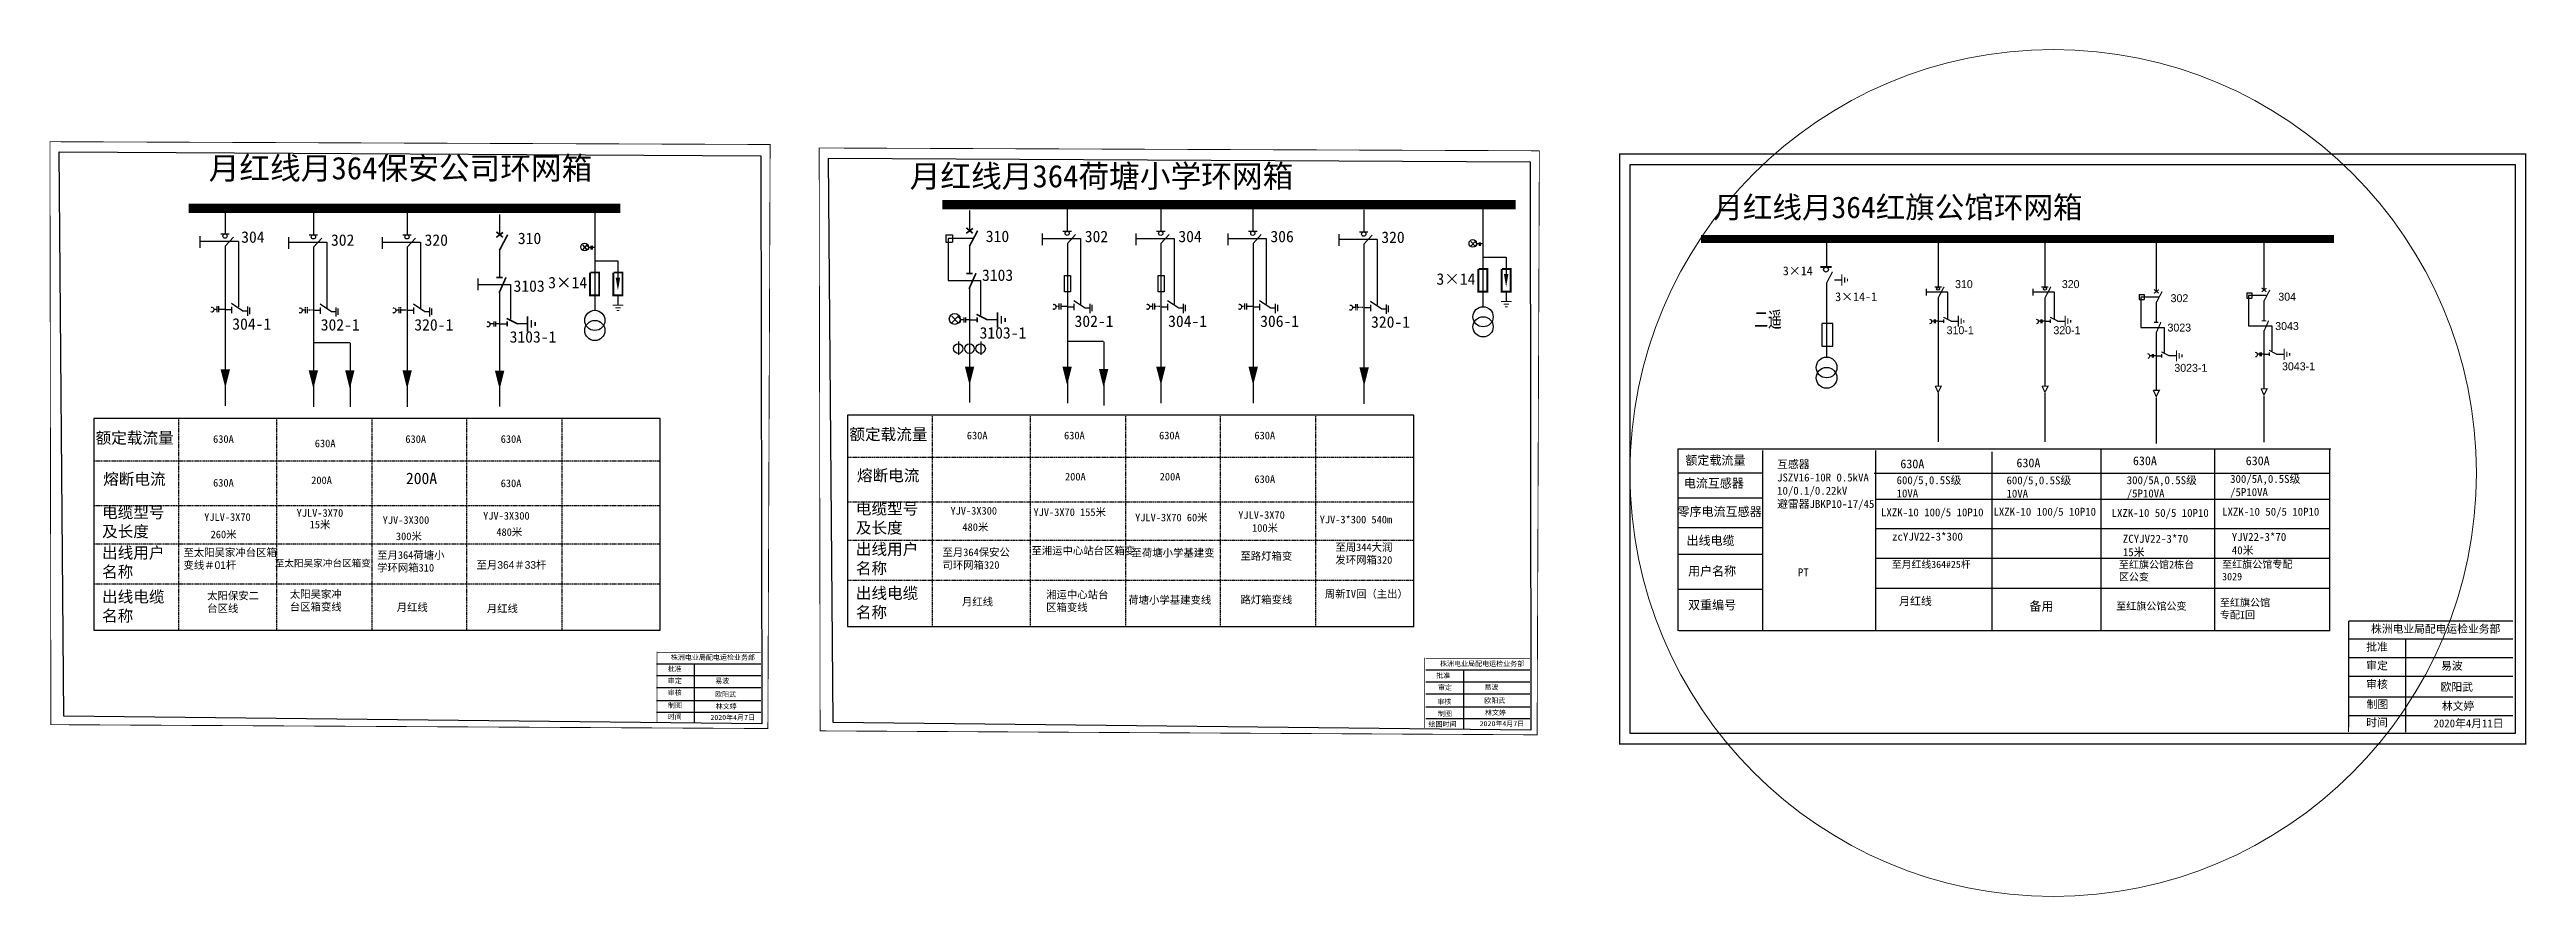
# Model space of a CAD drawing. Extents: x -1576 to -1035, y -1705 to -1520.
import ezdxf

# ---------------------------------------------------------------- set-up
doc = ezdxf.new("R2010")
doc.units = 0
doc.header["$LTSCALE"] = 0.774411
for name, pattern in [('ACAD_ISO02W100', [15, 12, -3]), ('CENTER', [50.8, 31.75, -6.35, 6.35, -6.35]), ('DASHED', [0.45, 0.3, -0.15]), ('HIDDEN', [0.375, 0.25, -0.125])]:
    doc.linetypes.add(name, pattern=pattern)
doc.layers.get('0').update_dxf_attribs({"linetype": 'CONTINUOUS'})
for name, color, linetype in [('1', 7, 'CONTINUOUS'), ('2', 7, 'CONTINUOUS'), ('F11', 7, 'CONTINUOUS')]:
    doc.layers.add(name, color=color, linetype=linetype)
doc.layers.add('3', color=3, linetype='CONTINUOUS', lineweight=50)
doc.styles.add('hztxt_txtstyle_0.00_0_0', font='simkai.ttf')
doc.styles.add('hztxt_txtstyle_1.80_0_0', font='', dxfattribs={"height": 1.8, "bigfont": 'hztxt.shx'})
doc.styles.add('hztxt_txtstyle_2.70_0_0', font='simkai.ttf', dxfattribs={"height": 2.7})
doc.styles.add('KaiTi_txtstyle_1.00_0_0', font='simkai.ttf', dxfattribs={"height": 1})
doc.styles.add('KaiTi_txtstyle_1.02_0_0', font='simkai.ttf', dxfattribs={"height": 1.02})
doc.styles.add('KaiTi_txtstyle_1.10_0_0', font='simkai.ttf', dxfattribs={"height": 1.09832})
doc.styles.add('KaiTi_txtstyle_1.11_0_0', font='simkai.ttf', dxfattribs={"height": 1.109414})
doc.styles.get("Standard").update_dxf_attribs({"font": '', "height": 2.5})
doc.styles.add('字体', font='', dxfattribs={"height": 2.5})
doc.styles.add('宋体', font='', dxfattribs={"width": 0.65})
doc.styles.add('楷体_GB2312_txtstyle_1.09_0_0', font='', dxfattribs={"height": 1.0944})
doc.styles.add('楷体_GB2312_txtstyle_3.00_0_0', font='', dxfattribs={"height": 3})
doc.styles.get('hztxt_txtstyle_1.80_0_0').set_extended_font_data('hztxt')
doc.styles.get('Standard').set_extended_font_data('SimSun')
doc.styles.get('字体').set_extended_font_data('楷体_GB2312')
doc.styles.get('宋体').set_extended_font_data('SimSun')
doc.styles.get('楷体_GB2312_txtstyle_1.09_0_0').set_extended_font_data('楷体_GB2312')
doc.styles.get('楷体_GB2312_txtstyle_3.00_0_0').set_extended_font_data('楷体_GB2312')

# ---------------------------------------------------------------- blocks, each defined once
blk = doc.blocks.new('JD')
for points in [[(-2, 0.2), (-2, -0.2), (2, 0.2), (2, -0.2)], [(1, -1.2), (1, -0.8), (-1, -1.2), (-1, -0.8)], [(-0.5, -1.8), (-0.5, -2.2), (0.5, -1.8), (0.5, -2.2)]]:
    blk.add_trace(points)

msp = doc.modelspace()

# ---------------------------------------------------------------- linework, layer by layer
for p, q in [((-1477.94, -1556.49), (-1477.94, -1560.92)), ((-1457.15, -1556.12), (-1457.15, -1577.46)), ((-1375.35, -1555.61), (-1375.35, -1560.04)), ((-1263.26, -1555.33), (-1263.26, -1576.68)), ((-1380.48, -1560.87), (-1379.04, -1560.87)), ((-1380.48, -1560.87), (-1380.48, -1562.47)), ((-1380.48, -1562.47), (-1379.04, -1562.47)), ((-1380.02, -1561.71), (-1380.02, -1570.86)), ((-1374.63, -1561.71), (-1380.02, -1561.71)), ((-1379.04, -1560.87), (-1379.04, -1562.47)), ((-1477.94, -1564.19), (-1477.94, -1570.14)), ((-1457.17, -1566.57), (-1452.08, -1566.57)), ((-1452.08, -1566.57), (-1452.08, -1570.3)), ((-1375.35, -1563.31), (-1375.35, -1569.26)), ((-1263.28, -1565.79), (-1258.18, -1565.79)), ((-1258.18, -1565.79), (-1258.18, -1569.51)), ((-1482.6, -1571.74), (-1475.5, -1571.74)), ((-1477.94, -1573.12), (-1477.94, -1590.68)), ((-1475.5, -1571.74), (-1475.5, -1579.3)), ((-1380.02, -1570.86), (-1372.92, -1570.86)), ((-1375.35, -1572.24), (-1375.35, -1589.8)), ((-1372.92, -1570.86), (-1372.92, -1578.42)), ((-1258.18, -1573.43), (-1258.18, -1575.35)), ((-1452.08, -1574.21), (-1452.08, -1576.14)), ((-1477.94, -1580.33), (-1476.28, -1580.33)), ((-1474.11, -1580.28), (-1471.85, -1580.28)), ((-1377.74, -1584.14), (-1377.74, -1587.07)), ((-1375.35, -1579.45), (-1373.69, -1579.45)), ((-1372.86, -1584.14), (-1372.86, -1587.07)), ((-1371.52, -1579.4), (-1369.26, -1579.4)), ((-1477.93, -1593.04), (-1477.93, -1598.39)), ((-1375.35, -1592.16), (-1375.35, -1597.51))]:
    msp.add_line(p, q)
at = {"linetype": 'Continuous'}
for p, q in [((-1264.94, -1562.33), (-1265.91, -1563.37)), ((-1265.91, -1562.33), (-1264.94, -1563.37)), ((-1459.8, -1563.11), (-1458.83, -1564.15)), ((-1458.83, -1563.11), (-1459.8, -1564.15)), ((-1379.18, -1578.63), (-1377.8, -1580.11)), ((-1377.8, -1578.63), (-1379.18, -1580.11)), ((-1401.97, -1600.22), (-1401.97, -1646.39)), ((-1373.02, -1600.22), (-1401.97, -1600.22)), ((-1278.3, -1600.22), (-1373.02, -1600.22)), ((-1278.3, -1646.39), (-1278.3, -1600.22)), ((-1537.56, -1601.01), (-1566.52, -1601.01)), ((-1566.52, -1601.01), (-1566.52, -1647.18)), ((-1442.85, -1601.01), (-1537.56, -1601.01)), ((-1442.84, -1647.18), (-1442.85, -1601.01)), ((-1566.52, -1647.18), (-1442.84, -1647.18)), ((-1401.97, -1646.39), (-1278.29, -1646.39))]:
    msp.add_line(p, q, dxfattribs=at)
at = {"color": 0}
for p, q in [((-1188.27, -1562.13, 0.02), (-1188.27, -1567.83, 0.02)), ((-1163.89, -1561.67, 0.02), (-1163.89, -1572.27, 0.02)), ((-1140.57, -1561.67, 0.02), (-1140.57, -1572.27, 0.02)), ((-1116.28, -1562.16, 0.02), (-1116.28, -1573.29, 0.02)), ((-1092.77, -1561.83, 0.02), (-1092.77, -1572.96, 0.02)), ((-1188.24, -1571.36, 0.02), (-1188.24, -1587.53, 0.02)), ((-1186.54, -1570.72, 0.02), (-1184.91, -1570.72, 0.02)), ((-1163.89, -1574.63, 0.02), (-1163.89, -1593.88, 0.02)), ((-1140.57, -1574.63, 0.02), (-1140.57, -1593.88, 0.02)), ((-1119.97, -1573.89, 0.02), (-1118.93, -1573.89, 0.02)), ((-1119.97, -1573.89, 0.02), (-1119.97, -1575.04, 0.02)), ((-1119.97, -1575.04, 0.02), (-1118.93, -1575.04, 0.02)), ((-1118.93, -1573.89, 0.02), (-1118.93, -1575.04, 0.02)), ((-1116.28, -1575.65, 0.02), (-1116.28, -1579.94, 0.02)), ((-1096.46, -1573.56, 0.02), (-1095.42, -1573.56, 0.02)), ((-1096.46, -1573.56, 0.02), (-1096.46, -1574.71, 0.02)), ((-1096.46, -1574.71, 0.02), (-1095.42, -1574.71, 0.02)), ((-1095.42, -1573.56, 0.02), (-1095.42, -1574.71, 0.02)), ((-1092.77, -1575.32, 0.02), (-1092.77, -1579.61, 0.02)), ((-1163.89, -1579.74, 0.02), (-1162.69, -1579.74, 0.02)), ((-1161.12, -1579.71, 0.02), (-1159.49, -1579.71, 0.02)), ((-1140.57, -1579.74, 0.02), (-1139.38, -1579.74, 0.02)), ((-1137.81, -1579.71, 0.02), (-1136.18, -1579.71, 0.02)), ((-1116.28, -1582.09, 0.02), (-1116.28, -1594.76, 0.02)), ((-1092.77, -1581.76, 0.02), (-1092.77, -1594.43, 0.02)), ((-1116.28, -1587.29, 0.02), (-1115.08, -1587.29, 0.02)), ((-1113.51, -1587.26, 0.02), (-1111.88, -1587.26, 0.02)), ((-1092.77, -1586.96, 0.02), (-1091.57, -1586.96, 0.02)), ((-1090.01, -1586.93, 0.02), (-1088.37, -1586.93, 0.02)), ((-1202.04, -1612.9, 0.02), (-1220.6, -1612.9, 0.02)), ((-1202.11, -1618.36, 0.02), (-1220.67, -1618.36, 0.02)), ((-1202.11, -1624.8, 0.02), (-1220.67, -1624.8, 0.02)), ((-1202.18, -1630.68, 0.02), (-1220.74, -1630.68, 0.02)), ((-1202.11, -1638.32, 0.02), (-1220.67, -1638.32, 0.02))]:
    msp.add_line(p, q, dxfattribs=at)
at = {"color": 0, "linetype": 'ACAD_ISO02W100'}
for p, q in [((-1115.76, -1574.49, 0.02), (-1119.64, -1574.49, 0.02)), ((-1119.64, -1574.49, 0.02), (-1119.64, -1581.1, 0.02)), ((-1092.25, -1574.16, 0.02), (-1096.13, -1574.16, 0.02)), ((-1096.13, -1574.16, 0.02), (-1096.13, -1580.77, 0.02)), ((-1119.64, -1581.1, 0.02), (-1114.52, -1581.1, 0.02)), ((-1114.52, -1581.1, 0.02), (-1114.52, -1586.55, 0.02)), ((-1096.13, -1580.77, 0.02), (-1091.01, -1580.77, 0.02)), ((-1091.01, -1580.77, 0.02), (-1091.01, -1586.22, 0.02))]:
    msp.add_line(p, q, dxfattribs=at)
at = {"linetype": 'DASHED'}
for p, q in [((-1383.48, -1600.11), (-1383.48, -1646.39)), ((-1362.07, -1600.11), (-1362.07, -1646.39)), ((-1341.26, -1600.11), (-1341.26, -1646.39)), ((-1320.6, -1600.11), (-1320.6, -1646.39)), ((-1299.79, -1600.11), (-1299.79, -1646.39)), ((-1548.02, -1600.9), (-1548.02, -1647.18)), ((-1526.62, -1600.9), (-1526.62, -1647.18)), ((-1505.81, -1600.9), (-1505.81, -1647.18)), ((-1485.14, -1600.9), (-1485.14, -1647.18)), ((-1464.33, -1600.9), (-1464.33, -1647.18)), ((-1566.35, -1610.24), (-1442.85, -1610.24)), ((-1401.8, -1609.45), (-1278.3, -1609.45)), ((-1566.35, -1619.97), (-1442.84, -1619.97)), ((-1401.8, -1619.19), (-1278.3, -1619.19)), ((-1566.35, -1628.3), (-1442.84, -1628.3)), ((-1401.8, -1627.51), (-1278.3, -1627.51)), ((-1566.35, -1637.03), (-1442.84, -1637.03)), ((-1401.8, -1636.24), (-1278.3, -1636.24))]:
    msp.add_line(p, q, dxfattribs=at)
at = {"color": 0, "linetype": 'CENTER'}
for p, q in [((-1163.88, -1595.44, 0.02), (-1163.88, -1606.08, 0.02)), ((-1140.57, -1595.44, 0.02), (-1140.57, -1606.08, 0.02)), ((-1116.27, -1596.46, 0.02), (-1116.27, -1606.45, 0.02)), ((-1092.76, -1596.13, 0.02), (-1092.76, -1606.12, 0.02))]:
    msp.add_line(p, q, dxfattribs=at)
at = {"color": 0, "linetype": 'Continuous'}
for p, q in [((-1220.71, -1607.56, 0.02), (-1078.14, -1607.56, 0.02)), ((-1220.64, -1647.34, 0.02), (-1220.64, -1607.56, 0.02)), ((-1202.21, -1607.98, 0.02), (-1202.21, -1647.33, 0.02)), ((-1177.57, -1607.98, 0.02), (-1177.57, -1647.33, 0.02)), ((-1152.18, -1608.25, 0.02), (-1152.18, -1647.31, 0.02)), ((-1128.34, -1607.63, 0.02), (-1128.34, -1647.33, 0.02)), ((-1103.55, -1607.63, 0.02), (-1103.55, -1647.33, 0.02)), ((-1078.42, -1607.66, 0.02), (-1078.42, -1647.36, 0.02)), ((-1177.87, -1612.87, 0.02), (-1078.42, -1612.87, 0.02)), ((-1177.57, -1618.58, 0.02), (-1078.42, -1618.58, 0.02)), ((-1177.57, -1624.97, 0.02), (-1078.42, -1624.97, 0.02)), ((-1177.57, -1631.44, 0.02), (-1078.42, -1631.44, 0.02)), ((-1177.57, -1638.01, 0.02), (-1078.42, -1638.01, 0.02)), ((-1078.42, -1647.34, 0.02), (-1220.51, -1647.34, 0.02)), ((-1074.28, -1649.05, 0.02), (-1038.42, -1649.05, 0.02)), ((-1061.83, -1649.05, 0.02), (-1061.83, -1669.44, 0.02)), ((-1443.65, -1654.49), (-1420.9, -1654.49)), ((-1435.4, -1654.47), (-1435.4, -1667.4)), ((-1074.28, -1653.14, 0.02), (-1038.42, -1653.14, 0.02)), ((-1443.65, -1657.08), (-1420.9, -1657.08)), ((-1443.65, -1659.67), (-1420.9, -1659.67)), ((-1275.73, -1655.85), (-1252.98, -1655.85)), ((-1275.73, -1658.45), (-1252.98, -1658.45)), ((-1267.48, -1655.83), (-1267.48, -1668.77)), ((-1074.28, -1657.23, 0.02), (-1038.42, -1657.23, 0.02)), ((-1443.65, -1662.5), (-1420.9, -1662.5)), ((-1443.65, -1665.09), (-1420.9, -1665.09)), ((-1275.73, -1661.04), (-1252.98, -1661.04)), ((-1275.73, -1663.87), (-1252.98, -1663.87)), ((-1074.28, -1661.68, 0.02), (-1038.42, -1661.68, 0.02)), ((-1275.73, -1666.46), (-1252.98, -1666.46)), ((-1074.28, -1665.77, 0.02), (-1038.42, -1665.77, 0.02))]:
    msp.add_line(p, q, dxfattribs=at)
at = {"color": 0, "linetype": 'Continuous', "const_width": 0.182}
for points in [[(-1576.06, -1540.58), (-1418.85, -1541.19), (-1419.34, -1668.63), (-1575.86, -1667.78)], [(-1408.14, -1541.95), (-1250.93, -1542.56), (-1251.42, -1670), (-1407.94, -1669.14)]]:
    msp.add_lwpolyline(points, close=True, dxfattribs=at)
at = {"color": 0, "linetype": 'Continuous'}
for points in [[(-1574.03, -1542.82), (-1420.88, -1543.63), (-1420.69, -1667.63), (-1573.02, -1665.95)], [(-1406.11, -1544.18), (-1252.95, -1544.99), (-1252.77, -1669), (-1405.1, -1667.32)]]:
    msp.add_lwpolyline(points, close=True, dxfattribs=at)
at = {"color": 0, "linetype": 'Continuous', "const_width": 0.288, "elevation": 0.02}
msp.add_lwpolyline([(-1233.4, -1543.23), (-1035.6, -1543.23), (-1035.6, -1672.03), (-1233.4, -1672.03)], close=True, dxfattribs=at)
at = {"color": 0, "linetype": 'Continuous', "elevation": 0.02}
msp.add_lwpolyline([(-1231.08, -1545.56), (-1037.92, -1545.56), (-1037.92, -1669.7), (-1231.08, -1669.7)], close=True, dxfattribs=at)
for points, const_width in [([(-1545.81, -1555.11), (-1451.54, -1555.11)], 2), ([(-1381.27, -1554.32), (-1256.14, -1554.32)], 2), ([(-1478.63, -1561.45), (-1477.16, -1560.36)], 0.36), ([(-1478.61, -1560.25), (-1477.2, -1561.43)], 0.36), ([(-1477.94, -1564.28), (-1476.14, -1560.87)], 0.36), ([(-1376.04, -1560.57), (-1374.58, -1559.48)], 0.36), ([(-1376.03, -1559.37), (-1374.62, -1560.55)], 0.36), ([(-1375.35, -1563.4), (-1373.55, -1559.99)], 0.36), ([(-1478.59, -1570.24), (-1477.25, -1570.24)], 0.36), ([(-1478.01, -1573.56), (-1476.5, -1570.16)], 0.36), ([(-1458.17, -1569.12), (-1458.17, -1574.09), (-1456.18, -1574.09), (-1456.18, -1569.12), (-1458.11, -1569.12)], 0.42), ([(-1453.07, -1569.12), (-1453.07, -1574.09), (-1451.08, -1574.09), (-1451.08, -1569.12), (-1453.01, -1569.12)], 0.42), ([(-1376, -1569.36), (-1374.67, -1569.36)], 0.36), ([(-1375.43, -1572.68), (-1373.91, -1569.28)], 0.36), ([(-1264.28, -1568.33), (-1264.28, -1573.3), (-1262.29, -1573.3), (-1262.29, -1568.33), (-1264.21, -1568.33)], 0.42), ([(-1259.18, -1568.33), (-1259.18, -1573.3), (-1257.19, -1573.3), (-1257.19, -1568.33), (-1259.12, -1568.33)], 0.42), ([(-1373.79, -1578.25), (-1371.39, -1579.45)], 0.36), ([(-1373.69, -1578.9), (-1373.69, -1580)], 0.36), ([(-1476.37, -1579.13), (-1473.97, -1580.33)], 0.36), ([(-1476.28, -1579.78), (-1476.28, -1580.88)], 0.36)]:
    msp.add_lwpolyline(points, dxfattribs=dict(const_width=const_width))
at = {"color": 0, "elevation": 0.02}
for points, const_width in [([(-1215.66, -1561.81), (-1077.44, -1561.81)], 1.73), ([(-1189.57, -1567.91), (-1187.14, -1567.91)], 0.412), ([(-1188.24, -1571.43), (-1186.94, -1568.96)], 0.26), ([(-1164.65, -1572.3), (-1163.12, -1572.3)], 0.26), ([(-1163.89, -1574.7), (-1162.59, -1572.24)], 0.26), ([(-1141.34, -1572.3), (-1139.81, -1572.3)], 0.26), ([(-1140.57, -1574.7), (-1139.28, -1572.24)], 0.26), ([(-1116.77, -1573.67), (-1115.72, -1572.88)], 0.26), ([(-1116.76, -1572.81), (-1115.74, -1573.65)], 0.26), ([(-1116.28, -1575.71), (-1114.98, -1573.25)], 0.26), ([(-1093.26, -1573.34), (-1092.21, -1572.55)], 0.26), ([(-1093.25, -1572.48), (-1092.24, -1573.32)], 0.26), ([(-1092.77, -1575.39), (-1091.47, -1572.92)], 0.26), ([(-1162.75, -1578.88), (-1161.02, -1579.74)], 0.26), ([(-1139.44, -1578.88), (-1137.71, -1579.74)], 0.26), ([(-1162.69, -1579.35), (-1162.69, -1580.14)], 0.26), ([(-1139.38, -1579.35), (-1139.38, -1580.14)], 0.26), ([(-1116.74, -1580.01), (-1115.78, -1580.01)], 0.26), ([(-1116.33, -1582.4), (-1115.24, -1579.95)], 0.26), ([(-1093.24, -1579.68), (-1092.27, -1579.68)], 0.26), ([(-1092.82, -1582.07), (-1091.73, -1579.62)], 0.26), ([(-1115.15, -1586.42), (-1113.41, -1587.29)], 0.26), ([(-1115.08, -1586.89), (-1115.08, -1587.69)], 0.26), ([(-1091.64, -1586.09), (-1089.91, -1586.96)], 0.26), ([(-1091.57, -1586.56), (-1091.57, -1587.36)], 0.26), ([(-1164.52, -1593.92), (-1163.2, -1593.92), (-1163.88, -1595.26), (-1164.51, -1593.9)], 0.26), ([(-1141.21, -1593.92), (-1139.89, -1593.92), (-1140.57, -1595.26), (-1141.2, -1593.9)], 0.26), ([(-1116.92, -1594.83), (-1115.59, -1594.83), (-1116.27, -1596.17), (-1116.9, -1594.81)], 0.26), ([(-1093.41, -1594.51), (-1092.09, -1594.51), (-1092.76, -1595.84), (-1093.39, -1594.48)], 0.26)]:
    msp.add_lwpolyline(points, dxfattribs=dict(at, const_width=const_width))
for points, format in [([(-1452.08, -1570.24, 0.98, 0, 0), (-1452.08, -1573.03, 0, 0, 0)], "xyseb"), ([(-1258.18, -1569.45, 0.98, 0, 0), (-1258.18, -1572.25, 0, 0, 0)], "xyseb"), ([(-1377.97, -1578.81, -0.877934), (-1377.94, -1580.27)], "xyb"), ([(-1537.78, -1590.27, 2.05, 0, 0), (-1537.78, -1594.33, 0, 0, 0)], "xyseb"), ([(-1518.56, -1590.45, 2.05, 0, 0), (-1518.56, -1594.52, 0, 0, 0)], "xyseb"), ([(-1510.6, -1590.45, 2.05, 0, 0), (-1510.6, -1594.52, 0, 0, 0)], "xyseb"), ([(-1498.09, -1590.45, 2.05, 0, 0), (-1498.09, -1594.52, 0, 0, 0)], "xyseb"), ([(-1477.9, -1590.55, 2.05, 0, 0), (-1477.9, -1594.61, 0, 0, 0)], "xyseb"), ([(-1375.31, -1589.67, 2.05, 0, 0), (-1375.31, -1593.73, 0, 0, 0)], "xyseb"), ([(-1354.02, -1589.67, 2.05, 0, 0), (-1354.02, -1593.73, 0, 0, 0)], "xyseb"), ([(-1346.05, -1590.19, 2.05, 0, 0), (-1346.05, -1594.26, 0, 0, 0)], "xyseb"), ([(-1333.55, -1589.67, 2.05, 0, 0), (-1333.55, -1593.73, 0, 0, 0)], "xyseb"), ([(-1313.4, -1589.67, 2.05, 0, 0), (-1313.4, -1593.73, 0, 0, 0)], "xyseb"), ([(-1289.18, -1589.84, 2.05, 0, 0), (-1289.18, -1593.9, 0, 0, 0)], "xyseb")]:
    msp.add_lwpolyline(points, format=format)
for points in [[(-1166.5, -1572.7), (-1166.5, -1574.14)], [(-1143.19, -1572.7), (-1143.19, -1574.14)], [(-1189.27, -1580.32), (-1189.27, -1585.17), (-1186.87, -1585.17), (-1186.87, -1580.26), (-1189.27, -1580.26)], [(-1164.76, -1579.73), (-1165.31, -1579.73)], [(-1164.76, -1579.37), (-1164.76, -1580.16)], [(-1164.52, -1579.37), (-1164.52, -1580.16)], [(-1163.89, -1579.73), (-1164.52, -1579.73)], [(-1141.45, -1579.73), (-1142, -1579.73)], [(-1141.45, -1579.37), (-1141.45, -1580.16)], [(-1141.21, -1579.37), (-1141.21, -1580.16)], [(-1140.58, -1579.73), (-1141.21, -1579.73)], [(-1117.15, -1587.28), (-1117.7, -1587.28)], [(-1117.15, -1586.91), (-1117.15, -1587.7)], [(-1116.91, -1586.91), (-1116.91, -1587.7)], [(-1116.28, -1587.28), (-1116.91, -1587.28)], [(-1093.64, -1586.95), (-1094.19, -1586.95)], [(-1093.64, -1586.58), (-1093.64, -1587.37)], [(-1093.4, -1586.58), (-1093.4, -1587.37)], [(-1092.77, -1586.95), (-1093.4, -1586.95)]]:
    msp.add_lwpolyline(points, dxfattribs=at)
at = {"color": 0, "linetype": 'ACAD_ISO02W100', "elevation": 0.02}
for points in [[(-1161.76, -1579.34), (-1161.76, -1573.42), (-1166.5, -1573.42)], [(-1138.45, -1579.34), (-1138.45, -1573.42), (-1143.19, -1573.42)]]:
    msp.add_lwpolyline(points, dxfattribs=at)
for points in [[(-1479.15, -1580.31), (-1479.91, -1580.31)], [(-1479.15, -1579.81), (-1479.15, -1580.9)], [(-1478.81, -1579.81), (-1478.81, -1580.9)], [(-1477.94, -1580.31), (-1478.81, -1580.31)], [(-1376.57, -1579.43), (-1377.32, -1579.43)], [(-1376.57, -1578.93), (-1376.57, -1580.02)], [(-1376.23, -1578.93), (-1376.23, -1580.02)], [(-1375.36, -1579.43), (-1376.23, -1579.43)]]:
    msp.add_lwpolyline(points)
at = {"color": 0, "elevation": 0.02}
for points in [[(-1165.77, -1579.29, -0.877934), (-1165.75, -1580.34)], [(-1142.46, -1579.29, -0.877934), (-1142.44, -1580.34)], [(-1118.16, -1586.83, -0.877934), (-1118.14, -1587.88)], [(-1094.66, -1586.5, -0.877934), (-1094.63, -1587.55)]]:
    msp.add_lwpolyline(points, format="xyb", dxfattribs=at)
at = {"color": 0, "linetype": 'Continuous', "const_width": 0.288, "elevation": 0.02}
for points in [[(-1074.28, -1645.15), (-1074.3, -1669.37)], [(-1074.28, -1645.15), (-1038.42, -1645.15)]]:
    msp.add_lwpolyline(points, dxfattribs=at)
at = {"color": 0, "linetype": 'Continuous', "const_width": 0.182}
for points in [[(-1443.65, -1652.01), (-1420.9, -1652.01)], [(-1443.54, -1651.87), (-1443.55, -1667.24)], [(-1275.97, -1653.17), (-1275.98, -1668.54)], [(-1275.73, -1653.37), (-1252.98, -1653.37)]]:
    msp.add_lwpolyline(points, dxfattribs=at)
at = {"color": 20, "linetype": 'Continuous', "lineweight": 0, "ltscale": 4.027872, "true_color": 0xef4810}
msp.add_circle((-1138.77, -1612.87, 0), 92.4, dxfattribs=at)
at = {"linetype": 'Continuous'}
for centre, radius in [((-1265.46, -1562.77), 0.83), ((-1459.35, -1563.56), 0.83), ((-1378.55, -1579.26), 1.19)]:
    msp.add_circle(centre, radius, dxfattribs=at)
at = {"color": 0}
for centre, radius in [((-1188.36, -1568.49, 0.02), 0.528), ((-1163.89, -1572.67, 0.02), 0.333), ((-1140.57, -1572.67, 0.02), 0.333)]:
    msp.add_circle(centre, radius, dxfattribs=at)
for centre, radius in [((-1457.11, -1579.57), 2.2), ((-1263.22, -1578.78), 2.2), ((-1263.22, -1580.98), 2.2), ((-1457.11, -1581.77), 2.2), ((-1377.79, -1585.73), 1.04), ((-1375.33, -1585.73), 1.04), ((-1372.91, -1585.73), 1.04)]:
    msp.add_circle(centre, radius)
at = {"layer": '1'}
for points in [[(-1265.06, -1562.45, -0.877934), (-1265.04, -1563.47)], [(-1265.06, -1562.46, -0.877934), (-1265.04, -1563.48)], [(-1458.95, -1563.23, -0.877934), (-1458.93, -1564.25)], [(-1458.95, -1563.24, -0.877934), (-1458.93, -1564.26)], [(-1377.97, -1578.8, -0.877934), (-1377.94, -1580.25)]]:
    msp.add_lwpolyline(points, format="xyb", dxfattribs=at)
for points in [[(-1264.07, -1562.54), (-1264.07, -1563.3)], [(-1263.84, -1562.54), (-1263.84, -1563.3)], [(-1457.97, -1563.68), (-1458.5, -1563.68)], [(-1457.97, -1563.32), (-1457.97, -1564.09)], [(-1457.73, -1563.32), (-1457.73, -1564.09)], [(-1457.12, -1563.68), (-1457.73, -1563.68)], [(-1264.07, -1562.89), (-1264.6, -1562.89)], [(-1263.23, -1562.89), (-1263.84, -1562.89)]]:
    msp.add_lwpolyline(points, dxfattribs=at)
at = {"layer": '2', "color": 0}
for centre in [(-1188.23, -1589.84, 0.02), (-1188.23, -1592.1, 0.02)]:
    msp.add_circle(centre, 2.27, dxfattribs=at)
at = {"layer": 'F11', "lineweight": -3}
for p, q in [((-1537.83, -1555.9), (-1537.83, -1560.66)), ((-1518.52, -1556.08), (-1518.52, -1560.84)), ((-1498.09, -1556.08), (-1498.09, -1560.84)), ((-1353.98, -1555.3), (-1353.98, -1560.06)), ((-1333.55, -1555.3), (-1333.55, -1560.06)), ((-1313.45, -1555.3), (-1313.45, -1560.06)), ((-1289.24, -1555.47), (-1289.24, -1560.23)), ((-1543.31, -1561.2), (-1543.31, -1563.74)), ((-1543.31, -1562.31), (-1534.94, -1562.31)), ((-1538.79, -1560.7), (-1536.94, -1560.7)), ((-1537.82, -1563.4), (-1536.02, -1561.43)), ((-1534.94, -1562.32), (-1534.94, -1576.62)), ((-1524, -1561.38), (-1524, -1563.92)), ((-1524, -1562.49), (-1515.63, -1562.49)), ((-1519.48, -1560.88), (-1517.63, -1560.88)), ((-1518.51, -1563.58), (-1516.71, -1561.61)), ((-1515.63, -1562.51), (-1515.63, -1576.8)), ((-1503.57, -1561.38), (-1503.57, -1563.92)), ((-1503.57, -1562.49), (-1495.2, -1562.49)), ((-1499.05, -1560.88), (-1497.2, -1560.88)), ((-1498.08, -1563.58), (-1496.28, -1561.61)), ((-1495.2, -1562.51), (-1495.2, -1576.8)), ((-1359.45, -1560.6), (-1359.45, -1563.14)), ((-1359.45, -1561.71), (-1351.08, -1561.71)), ((-1354.94, -1560.1), (-1353.08, -1560.1)), ((-1353.97, -1562.8), (-1352.16, -1560.83)), ((-1351.08, -1561.72), (-1351.08, -1576.02)), ((-1339.03, -1560.6), (-1339.03, -1563.14)), ((-1339.03, -1561.71), (-1330.65, -1561.71)), ((-1334.51, -1560.1), (-1332.65, -1560.1)), ((-1333.54, -1562.8), (-1331.74, -1560.83)), ((-1330.65, -1561.72), (-1330.65, -1576.02)), ((-1318.93, -1560.6), (-1318.93, -1563.14)), ((-1318.93, -1561.71), (-1310.56, -1561.71)), ((-1314.41, -1560.1), (-1312.56, -1560.1)), ((-1313.44, -1562.8), (-1311.64, -1560.83)), ((-1310.56, -1561.72), (-1310.56, -1576.02)), ((-1294.72, -1560.77), (-1294.72, -1563.31)), ((-1294.72, -1561.88), (-1286.35, -1561.88)), ((-1290.2, -1560.27), (-1288.35, -1560.27)), ((-1289.23, -1562.97), (-1287.43, -1561)), ((-1286.35, -1561.89), (-1286.35, -1576.19)), ((-1537.82, -1563.4), (-1537.82, -1598.22)), ((-1518.51, -1563.58), (-1518.51, -1598.4)), ((-1498.08, -1563.58), (-1498.08, -1598.4)), ((-1353.97, -1562.8), (-1353.97, -1597.62)), ((-1333.54, -1562.8), (-1333.54, -1597.62)), ((-1313.44, -1562.8), (-1313.44, -1597.62)), ((-1289.23, -1562.97), (-1289.23, -1597.79)), ((-1482.66, -1570.42), (-1482.66, -1572.96)), ((-1537.81, -1577.19), (-1536.54, -1577.19)), ((-1536.42, -1575.81), (-1533.94, -1577.46)), ((-1536.42, -1576.58), (-1536.42, -1577.96)), ((-1533.94, -1577.46), (-1532.95, -1577.46)), ((-1532.95, -1576.53), (-1532.95, -1578.56)), ((-1532.51, -1576.75), (-1532.51, -1578.18)), ((-1518.49, -1577.37), (-1517.22, -1577.37)), ((-1517.11, -1575.99), (-1514.62, -1577.65)), ((-1517.11, -1576.76), (-1517.11, -1578.15)), ((-1514.62, -1577.65), (-1513.64, -1577.65)), ((-1513.63, -1576.72), (-1513.63, -1578.75)), ((-1513.2, -1576.94), (-1513.2, -1578.36)), ((-1498.07, -1577.37), (-1496.79, -1577.37)), ((-1496.68, -1575.99), (-1494.2, -1577.65)), ((-1496.68, -1576.76), (-1496.68, -1578.15)), ((-1494.2, -1577.65), (-1493.21, -1577.65)), ((-1493.21, -1576.72), (-1493.21, -1578.75)), ((-1492.77, -1576.94), (-1492.77, -1578.36)), ((-1353.95, -1576.59), (-1352.68, -1576.59)), ((-1352.57, -1575.21), (-1350.08, -1576.86)), ((-1352.57, -1575.98), (-1352.57, -1577.36)), ((-1350.08, -1576.86), (-1349.1, -1576.86)), ((-1349.09, -1575.93), (-1349.09, -1577.96)), ((-1348.65, -1576.15), (-1348.65, -1577.58)), ((-1333.52, -1576.59), (-1332.25, -1576.59)), ((-1332.14, -1575.21), (-1329.65, -1576.86)), ((-1332.14, -1575.98), (-1332.14, -1577.36)), ((-1329.65, -1576.86), (-1328.67, -1576.86)), ((-1328.66, -1575.93), (-1328.66, -1577.96)), ((-1328.22, -1576.15), (-1328.22, -1577.58)), ((-1313.43, -1576.59), (-1312.16, -1576.59)), ((-1312.05, -1575.21), (-1309.56, -1576.86)), ((-1312.05, -1575.98), (-1312.05, -1577.36)), ((-1309.56, -1576.86), (-1308.57, -1576.86)), ((-1308.57, -1575.93), (-1308.57, -1577.96)), ((-1308.13, -1576.15), (-1308.13, -1577.58)), ((-1289.22, -1576.76), (-1287.94, -1576.76)), ((-1287.83, -1575.38), (-1285.35, -1577.03)), ((-1287.83, -1576.15), (-1287.83, -1577.53)), ((-1285.35, -1577.03), (-1284.36, -1577.03)), ((-1284.36, -1576.11), (-1284.36, -1578.13)), ((-1283.92, -1576.33), (-1283.92, -1577.75)), ((-1353.97, -1584.13), (-1346.05, -1584.13)), ((-1346.01, -1584.23), (-1346.01, -1598.14)), ((-1518.51, -1584.39), (-1510.59, -1584.39)), ((-1510.55, -1584.49), (-1510.55, -1598.4))]:
    msp.add_line(p, q, dxfattribs=at)
at = {"layer": 'F11', "linetype": 'HIDDEN', "lineweight": -3}
for p, q in [((-1539.66, -1577.16), (-1540.29, -1577.16)), ((-1539.66, -1576.49), (-1539.66, -1577.78)), ((-1539.26, -1576.49), (-1539.26, -1577.78)), ((-1537.74, -1577.16), (-1539.17, -1577.16)), ((-1520.35, -1577.34), (-1520.98, -1577.34)), ((-1520.35, -1576.67), (-1520.35, -1577.97)), ((-1519.95, -1576.67), (-1519.95, -1577.97)), ((-1518.43, -1577.34), (-1519.86, -1577.34)), ((-1499.92, -1577.34), (-1500.55, -1577.34)), ((-1499.92, -1576.67), (-1499.92, -1577.97)), ((-1499.52, -1576.67), (-1499.52, -1577.97)), ((-1498, -1577.34), (-1499.43, -1577.34)), ((-1355.81, -1576.56), (-1356.43, -1576.56)), ((-1355.81, -1575.89), (-1355.81, -1577.18)), ((-1355.41, -1575.89), (-1355.41, -1577.18)), ((-1353.89, -1576.56), (-1355.32, -1576.56)), ((-1335.38, -1576.56), (-1336.01, -1576.56)), ((-1335.38, -1575.89), (-1335.38, -1577.18)), ((-1334.98, -1575.89), (-1334.98, -1577.18)), ((-1333.46, -1576.56), (-1334.89, -1576.56)), ((-1315.28, -1576.56), (-1315.91, -1576.56)), ((-1315.28, -1575.89), (-1315.28, -1577.18)), ((-1314.88, -1575.89), (-1314.88, -1577.18)), ((-1313.36, -1576.56), (-1314.79, -1576.56)), ((-1291.07, -1576.73), (-1291.7, -1576.73)), ((-1291.07, -1576.06), (-1291.07, -1577.35)), ((-1290.67, -1576.06), (-1290.67, -1577.35)), ((-1289.15, -1576.73), (-1290.58, -1576.73))]:
    msp.add_line(p, q, dxfattribs=at)
at = {"layer": 'F11', "lineweight": -3}
for points in [[(-1354.57, -1569.78), (-1353.26, -1569.78), (-1353.26, -1573.34), (-1354.57, -1573.34)], [(-1334.14, -1569.78), (-1332.83, -1569.78), (-1332.83, -1573.34), (-1334.14, -1573.34)]]:
    msp.add_lwpolyline(points, close=True, dxfattribs=at)
for centre in [(-1537.86, -1561.17), (-1518.55, -1561.35), (-1498.12, -1561.35), (-1354.01, -1560.57), (-1333.58, -1560.57), (-1313.49, -1560.57), (-1289.27, -1560.74)]:
    msp.add_circle(centre, 0.459, dxfattribs=at)
at = {"layer": 'F11', "linetype": 'HIDDEN', "lineweight": -3}
for centre in [(-1540.73, -1577.21), (-1521.42, -1577.4), (-1500.99, -1577.4), (-1356.88, -1576.61), (-1336.45, -1576.61), (-1316.35, -1576.61), (-1292.14, -1576.78), (-1480.44, -1580.42)]:
    msp.add_arc(centre, 0.492, 242.566, 111.7046, dxfattribs=at)

# ---------------------------------------------------------------- block references
at = {"color": 0, "xscale": 0.6059774001752113, "yscale": 0.6059774001752113, "zscale": 0.6059774001753446, "rotation": 90}
for p in [(-1184.88, -1570.76, 0.02), (-1159.47, -1579.76, 0.02), (-1136.16, -1579.76, 0.02), (-1111.86, -1587.3, 0.02), (-1088.35, -1586.97, 0.02)]:
    msp.add_blockref('JD', p, dxfattribs=at)
at = {"xscale": 0.8399999998509884, "yscale": 0.8399999998509884, "zscale": 0.84, "rotation": 90}
for p in [(-1471.82, -1580.35), (-1369.23, -1579.47)]:
    msp.add_blockref('JD', p, dxfattribs=at)
at = {"xscale": 0.5879999999770007, "yscale": 0.5879999998956009, "zscale": 0.588}
for p in [(-1452.04, -1576.23), (-1258.15, -1575.44)]:
    msp.add_blockref('JD', p, dxfattribs=at)

# ---------------------------------------------------------------- texts
for s, height, p in [('月红线月364保安公司环网箱', 4.9145, (-1541.42, -1548.8)), ('304', 2.5, (-1534.32, -1562.63)), ('310', 2.5, (-1371.77, -1562.47)), ('3103', 2.5, (-1474.86, -1573.33)), ('3×14', 2.5, (-1467.29, -1572.57)), ('3103', 2.5, (-1372.6, -1570.95)), ('3×14', 2.5, (-1273.4, -1571.79)), ('3103-1', 2.5, (-1475.72, -1584.42)), ('3103-1', 2.5, (-1373.13, -1583.54)), ('200A', 2.5, (-1498.35, -1615.29))]:
    msp.add_text(s, height=height).set_placement(p)
at = {"color": 7}
msp.add_text('月红线月364荷塘小学环网箱', height=4.9145, dxfattribs=at).set_placement((-1388.4, -1550.55))
at = {"color": 0, "linetype": 'Continuous', "style": 'hztxt_txtstyle_2.70_0_0'}
for s, p in [('3×14', (-1197.79, -1569.72, 0.02)), ('3×14-1', (-1186.37, -1575.36, 0.02))]:
    msp.add_text(s, height=1.924, dxfattribs=at).set_placement(p)
at = {"color": 0, "style": 'hztxt_txtstyle_1.80_0_0'}
for s, p in [('310', (-1160.19, -1572.52, 0.02)), ('320', (-1136.88, -1572.52, 0.02)), ('302', (-1113.13, -1575.59, 0.02)), ('304', (-1089.62, -1575.26, 0.02)), ('310-1', (-1162.03, -1582.58, 0.02)), ('320-1', (-1138.72, -1582.58, 0.02)), ('3023', (-1113.81, -1582, 0.02)), ('3043', (-1090.3, -1581.67, 0.02)), ('3023-1', (-1112.32, -1590.79, 0.02)), ('3043-1', (-1088.81, -1590.46, 0.02))]:
    msp.add_text(s, height=1.731, dxfattribs=at).set_placement(p)
at = {"linetype": 'DASHED'}
for s, height, p in [('630A', 1.66, (-1540.45, -1606.29)), ('630A', 1.66, (-1518.25, -1607.24)), ('630A', 1.66, (-1498.48, -1606.29)), ('630A', 1.66, (-1477.67, -1606.29)), ('630A', 1.66, (-1375.91, -1605.51)), ('630A', 1.66, (-1354.69, -1605.51)), ('630A', 1.66, (-1333.94, -1605.51)), ('630A', 1.66, (-1313.13, -1605.51)), ('630A', 1.66, (-1540.45, -1615.84)), ('200A', 1.66, (-1519.03, -1615.29)), ('630A', 1.66, (-1477.67, -1615.95)), ('200A', 1.66, (-1354.48, -1614.5)), ('200A', 1.66, (-1333.81, -1614.5)), ('630A', 1.66, (-1313.13, -1615.03)), ('YJLV-3X70', 1.66, (-1542.4, -1623.31)), ('YJLV-3X70', 1.66, (-1522.21, -1622.42)), ('YJV-3X300', 1.66, (-1481.51, -1623.04)), ('YJV-3X300', 1.66, (-1379.48, -1621.95)), ('YJV-3X70 155米', 1.6602, (-1361.36, -1622.25)), ('YJLV-3X70 60米', 1.6602, (-1339.18, -1623.41)), ('YJLV-3X70 ', 1.66, (-1316.66, -1622.86)), ('YJV-3*300 540m', 1.6602, (-1298.88, -1623.85)), ('260米', 1.66, (-1540.99, -1627.1)), ('15米', 1.66, (-1519.37, -1624.94)), ('YJV-3X300', 1.66, (-1503.43, -1623.96)), ('300米', 1.66, (-1500.54, -1627.51)), ('480米', 1.66, (-1478.62, -1626.59)), ('480米', 1.66, (-1376.88, -1625.5)), ('100米', 1.66, (-1313.65, -1625.69))]:
    msp.add_text(s, height=height, dxfattribs=at).set_placement(p)
at = {"color": 7, "linetype": 'Continuous', "attachment_point": 1}
for s, insert, char_height, width, style in [('月红线月364红旗公馆环网箱', (-1212.96, -1552.53, 0.02), 4.7291, 145.0304, '楷体_GB2312_txtstyle_3.00_0_0'), ('\\A1;{\\fSimSun|b0|i0|c134|p2;互感器\\PJSZV16-10R 0.5kVA\\P10/0.1/0.22kV\\P避雷器\\CJBKP10-17/45}', (-1199.03, -1610.1, 0.02), 1.7314, 31.9254, 'KaiTi_txtstyle_1.10_0_0'), ('\\A1;{\\fSimSun|b0|i0|c134|p2;600/5,0.5S级\\P10VA}', (-1172.95, -1613.58, 0.02), 1.7314, 31.9254, 'KaiTi_txtstyle_1.10_0_0'), ('\\A1;{\\fSimSun|b0|i0|c134|p2;600/5,0.5S级\\P10VA}', (-1148.96, -1613.61, 0), 1.7314, 31.9254, 'KaiTi_txtstyle_1.10_0_0'), ('\\A1;{\\fSimSun|b0|i0|c134|p2;300/5A,0.5S级^M^J/5P10VA}', (-1122.71, -1613.58, 0.02), 1.7314, 31.9254, 'KaiTi_txtstyle_1.10_0_0'), ('\\A1;{\\fSimSun|b0|i0|c134|p2;300/5A,0.5S级^M^J/5P10VA}', (-1100.14, -1613.29, 0), 1.7314, 31.9254, 'KaiTi_txtstyle_1.10_0_0'), ('LXZK-10 100/5 10P10', (-1176.35, -1620.59, 0.02), 1.7314, 31.0132, 'KaiTi_txtstyle_1.10_0_0'), ('LXZK-10 100/5 10P10', (-1151.8, -1620.45, 0), 1.7314, 31.0132, 'KaiTi_txtstyle_1.10_0_0'), ('LXZK-10 50/5 10P10', (-1126.01, -1620.72, 0), 1.7314, 31.0132, 'KaiTi_txtstyle_1.10_0_0'), ('LXZK-10 50/5 10P10', (-1101.88, -1620.45, 0), 1.7314, 31.0132, 'KaiTi_txtstyle_1.10_0_0'), ('zcYJV22-3*300', (-1173.95, -1625.87, 0.02), 1.7489, 28.1938, 'KaiTi_txtstyle_1.11_0_0'), ('ZCYJV22-3*70^M^J15米', (-1123.57, -1626.35, 0.02), 1.7489, 28.1938, 'KaiTi_txtstyle_1.11_0_0'), ('YJV22-3*70^M^J40米', (-1099.78, -1625.94, 0), 1.7489, 28.1938, 'KaiTi_txtstyle_1.11_0_0'), ('至月红线364#25杆', (-1173.98, -1632.02, 0.02), 1.5764, 17.7825, 'KaiTi_txtstyle_1.00_0_0'), ('至红旗公馆2栋台区公变', (-1124.43, -1632.05, 0.02), 1.6079, 16.9357, 'KaiTi_txtstyle_1.02_0_0'), ('至红旗公馆专配3029', (-1101.9, -1631.99, 0.02), 1.6079, 16.9357, 'KaiTi_txtstyle_1.02_0_0'), ('月红线', (-1172.41, -1639.96, 0.02), 1.749, 15.1388, 'KaiTi_txtstyle_1.11_0_0'), ('至红旗公馆公变', (-1125.01, -1641.1, 0), 1.608, 16.9357, 'KaiTi_txtstyle_1.02_0_0'), ('至红旗公馆^M^J专配I回', (-1102.38, -1640.34, 0), 1.6079, 16.9357, 'KaiTi_txtstyle_1.02_0_0'), ('易波', (-1054.09, -1654.07, 0.02), 1.725, 13.4918, '楷体_GB2312_txtstyle_1.09_0_0'), ('易波', (-1430.84, -1657.67), 1.094, 8.5588, '楷体_GB2312_txtstyle_1.09_0_0'), ('批准', (-1273.44, -1656.5), 1.094, 8.5588, '楷体_GB2312_txtstyle_1.09_0_0'), ('审定', (-1273.07, -1659.12), 1.094, 8.5588, '楷体_GB2312_txtstyle_1.09_0_0'), ('易波', (-1262.92, -1659.03), 1.094, 8.5588, '楷体_GB2312_txtstyle_1.09_0_0'), ('欧阳武', (-1054.18, -1658.7, 0.02), 1.725, 13.4918, '楷体_GB2312_txtstyle_1.09_0_0'), ('欧阳武', (-1430.89, -1660.6), 1.094, 8.5588, '楷体_GB2312_txtstyle_1.09_0_0'), ('林文婷', (-1430.73, -1663.24), 1.094, 8.5588, '楷体_GB2312_txtstyle_1.09_0_0'), ('审核', (-1273.22, -1662.19), 1.094, 8.5588, '楷体_GB2312_txtstyle_1.09_0_0'), ('制图', (-1273.07, -1664.82), 1.094, 8.5588, '楷体_GB2312_txtstyle_1.09_0_0'), ('欧阳武', (-1262.97, -1661.97), 1.094, 8.5588, '楷体_GB2312_txtstyle_1.09_0_0'), ('林文婷', (-1262.81, -1664.6), 1.094, 8.5588, '楷体_GB2312_txtstyle_1.09_0_0'), ('林文婷', (-1053.92, -1662.85, 0.02), 1.725, 13.4918, '楷体_GB2312_txtstyle_1.09_0_0'), ('2020年4月7日', (-1431.88, -1665.65), 1.094, 16.0081, '楷体_GB2312_txtstyle_1.09_0_0'), ('绘图时间', (-1275.14, -1667.12), 1.094, 8.5588, '楷体_GB2312_txtstyle_1.09_0_0'), ('2020年4月7日', (-1263.96, -1667.01), 1.094, 16.0081, '楷体_GB2312_txtstyle_1.09_0_0'), ('2020{\\fSimSun|b0|i0|c134|p2;年}4{\\fSimSun|b0|i0|c134|p2;月}11{\\fSimSun|b0|i0|c134|p2;日}', (-1055.73, -1666.64, 0.02), 1.7252, 25.2348, '楷体_GB2312_txtstyle_1.09_0_0')]:
    msp.add_mtext(s, dxfattribs=dict(at, insert=insert, char_height=char_height, width=width, style=style))
at = {"linetype": 'DASHED', "attachment_point": 1}
for s, insert, char_height, width in [('{\\f\uffbfﾬￌﾣﾤ_GB2312|b0|i0|c134|p49;额定载流量}', (-1566.11, -1603.95), 2.5, 28.7366), ('{\\f\uffbfﾬￌﾣﾤ_GB2312|b0|i0|c134|p49;额定载流量}', (-1401.56, -1603.17), 2.5, 28.7366), ('{\\f\uffbfﾬￌﾣﾤ_GB2312|b0|i0|c134|p49;熔断电流}', (-1564.44, -1612.94), 2.5, 28.7366), ('{\\f\uffbfﾬￌﾣﾤ_GB2312|b0|i0|c134|p49;熔断电流}', (-1399.9, -1612.16), 2.5, 28.7366), ('{\\f\uffbfﾬￌﾣﾤ_GB2312|b0|i0|c134|p49;电缆型号及长度}', (-1564.69, -1620.2), 2.5, 14.4991), ('{\\f\uffbfﾬￌﾣﾤ_GB2312|b0|i0|c134|p49;电缆型号及长度}', (-1400.14, -1619.41), 2.5, 14.4991), ('{\\f\uffbfﾬￌﾣﾤ_GB2312|b0|i0|c134|p49;出线用户名称}', (-1564.69, -1629.01), 2.5, 14.4991), ('{\\f\uffbfﾬￌﾣﾤ_GB2312|b0|i0|c134|p49;至太阳吴家冲台区箱变线＃01杆}', (-1546.92, -1629.37), 1.6602, 21.5254), ('至太阳吴家冲台区箱变', (-1526.99, -1631.8), 1.5, 21.5254), ('至月{\\f\uffbfﾬￌﾣﾤ_GB2312|b0|i0|c134|p49;364}＃{\\f\uffbfﾬￌﾣﾤ_GB2312|b0|i0|c134|p49;33}杆', (-1482.93, -1632.1), 1.6602, 21.5254), ('{\\f\uffbfﾬￌﾣﾤ_GB2312|b0|i0|c134|p49;出线用户名称}', (-1400.14, -1628.23), 2.5, 14.4991), ('至月{\\fKaiTi_GB2312|b0|i0|c134|p49;364}保安公司环网箱320', (-1381.23, -1629.34), 1.6602, 16.9112), ('至湘运中心站台区箱变', (-1361.82, -1628.99), 1.66, 21.5254), ('至荷塘小学基建变', (-1339.96, -1629.46), 1.66, 21.5254), ('{\\f\uffbfﾬￌﾣﾤ_GB2312|b0|i0|c134|p49;至路灯箱变}', (-1316.19, -1630.15), 1.6602, 21.5254), ('至周344大润发环网箱320', (-1295.47, -1628.24), 1.6602, 14.1933), ('{\\f\uffbfﾬￌﾣﾤ_GB2312|b0|i0|c134|p49;出线电缆名称}', (-1564.69, -1638.61), 2.5, 14.4991), ('{\\f\uffbfﾬￌﾣﾤ_GB2312|b0|i0|c134|p49;太阳吴家冲台区箱变线}', (-1523.7, -1638.48), 1.6602, 12.8415), ('{\\f\uffbfﾬￌﾣﾤ_GB2312|b0|i0|c134|p49;出线电缆名称}', (-1400.14, -1637.83), 2.5, 14.4991), ('周新IV回（主出）', (-1297.74, -1638.43), 1.66, 21.5254), ('太阳保安二台区线', (-1541.74, -1638.81), 1.66, 12.8415), ('月红线', (-1500.37, -1641.35), 1.66, 21.5254), ('月红线', (-1480.71, -1641.62), 1.66, 21.5254), ('月红线', (-1376.98, -1640.13), 1.66, 21.5254), ('湘运中心站台区箱变线', (-1358.6, -1638.58), 1.66, 14.0434), ('荷塘小学基建变线', (-1340.67, -1639.73), 1.66, 21.5254), ('{\\f\uffbfﾬￌﾣﾤ_GB2312|b0|i0|c134|p49;路灯箱变线}', (-1316.19, -1639.68), 1.6602, 21.5254)]:
    msp.add_mtext(s, dxfattribs=dict(at, insert=insert, char_height=char_height, width=width))
at = {"color": 0, "linetype": 'Continuous', "attachment_point": 1}
for s, insert, char_height, width, style in [('{\\fSimSun|b0|i0|c134|p2;额定载流量}', (-1219.06, -1609.14, 0.02), 1.9237, 31.0132, 'hztxt_txtstyle_2.70_0_0'), ('{\\fSimSun|b0|i0|c134|p2;630A}', (-1172.13, -1609.92, 0.02), 1.9237, 31.0132, 'hztxt_txtstyle_2.70_0_0'), ('{\\fSimSun|b0|i0|c134|p2;630A}', (-1146.79, -1609.7, 0.02), 1.9237, 31.0132, 'hztxt_txtstyle_2.70_0_0'), ('{\\fSimSun|b0|i0|c134|p2;630A}', (-1121.36, -1609.24, 0.02), 1.9237, 31.0132, 'hztxt_txtstyle_2.70_0_0'), ('{\\fSimSun|b0|i0|c134|p2;630A}', (-1096.74, -1609.24, 0.02), 1.9237, 31.0132, 'hztxt_txtstyle_2.70_0_0'), ('{\\fSimSun|b0|i0|c134|p2;电流互感器}', (-1219.4, -1614.14, 0.02), 1.9237, 31.0132, 'hztxt_txtstyle_2.70_0_0'), ('{\\fSimSun|b0|i0|c134|p2;零序电流互感器}', (-1220.77, -1620.34, 0.02), 1.9237, 31.0132, 'hztxt_txtstyle_2.70_0_0'), ('{\\fSimSun|b0|i0|c134|p2;出线电缆}', (-1218.8, -1626.65, 0.02), 1.9237, 31.0132, 'hztxt_txtstyle_2.70_0_0'), ('{\\fSimSun|b0|i0|c134|p2;用户名称}', (-1218.47, -1633.32, 0.02), 1.9237, 31.0132, 'hztxt_txtstyle_2.70_0_0'), ('{\\fSimSun|b0|i0|c134|p2;PT}', (-1194.5, -1633.67, 0.02), 1.7382, 13.5229, 'hztxt_txtstyle_0.00_0_0'), ('{\\fSimSun|b0|i0|c134|p2;双重编号}', (-1218.47, -1640.71, 0.02), 1.9237, 31.0132, 'hztxt_txtstyle_2.70_0_0'), ('{\\fSimSun|b0|i0|c134|p2;备用}', (-1143.95, -1640.99, 0.02), 1.9237, 31.0132, 'hztxt_txtstyle_2.70_0_0'), ('株洲电业局配电运检业务部', (-1069.39, -1646.01, 0.02), 1.7252, 47.1653, '字体'), ('株洲电业局配电运检业务部', (-1440.54, -1652.56), 1.0944, 29.9201, '字体'), ('株洲电业局配电运检业务部', (-1272.62, -1653.92), 1.0944, 29.9201, '字体'), ('{\\fKaiTi_GB2312|b0|i0|c134|p49;批准}', (-1070.43, -1649.95, 0.02), 1.7252, 13.4918, '字体'), ('\\f\uffbfﾬￌﾣﾤ_GB2312|b0|i0|c134|p49;审定', (-1070.43, -1654.04, 0.02), 1.7252, 13.4918, '字体'), ('{\\fKaiTi_GB2312|b0|i0|c134|p49;批准}', (-1441.21, -1655.05), 1.0944, 8.5588, '字体'), ('\\f\uffbfﾬￌﾣﾤ_GB2312|b0|i0|c134|p49;审定', (-1441.21, -1657.65), 1.0944, 8.5588, '字体'), ('\\f\uffbfﾬￌﾣﾤ_GB2312|b0|i0|c134|p49;审核', (-1070.43, -1658.1, 0.02), 1.7252, 13.4918, '字体'), ('\\f\uffbfﾬￌﾣﾤ_GB2312|b0|i0|c134|p49;制图', (-1441.15, -1663.01), 1.0944, 8.5588, '字体'), ('\\f\uffbfﾬￌﾣﾤ_GB2312|b0|i0|c134|p49;审核', (-1441.21, -1660.23), 1.0944, 8.5588, '字体'), ('\\f\uffbfﾬￌﾣﾤ_GB2312|b0|i0|c134|p49;制图', (-1070.34, -1662.48, 0.02), 1.7252, 13.4918, '字体'), ('\\f\uffbfﾬￌﾣﾤ_GB2312|b0|i0|c134|p49;时间', (-1441.21, -1665.52), 1.0944, 8.5588, '字体'), ('\\f\uffbfﾬￌﾣﾤ_GB2312|b0|i0|c134|p49;时间', (-1070.43, -1666.44, 0.02), 1.7252, 13.4918, '字体')]:
    msp.add_mtext(s, dxfattribs=dict(at, insert=insert, char_height=char_height, width=width, style=style))
at = {"color": 1, "linetype": 'DASHED', "insert": (-1504.65, -1629.95), "char_height": 1.6602, "width": 16.2801, "attachment_point": 1}
msp.add_mtext('至月364荷塘小学环网箱{\\fKaiTi_GB2312|b0|i0|c134|p49;310}', dxfattribs=at)
at = {"layer": '3', "color": 0, "style": '宋体', "width": 0.65}
msp.add_text('二遥', height=3.379, dxfattribs=at).set_placement((-1204, -1581.05, -0.02))
at = {"layer": 'F11', "lineweight": -3, "char_height": 2.5, "width": 19.4417, "attachment_point": 1}
for s, insert in [('\\pl2.30793;302', (-1517.02, -1560.79)), ('\\pl2.308;320', (-1496.59, -1560.79)), ('\\pl2.30793;310', (-1476.23, -1560.42)), ('\\pl2.30793;302', (-1352.47, -1560.01)), ('\\pl2.30793;304', (-1332.04, -1560.01)), ('\\pl2.308;306', (-1311.95, -1560.01)), ('\\pl2.308;320', (-1287.74, -1560.18)), ('\\pl2.30793;302-1', (-1354.71, -1578.5)), ('\\pl2.30793;304-1', (-1334.28, -1578.5)), ('\\pl2.308;306-1', (-1314.19, -1578.5)), ('\\pl2.308;320-1', (-1289.98, -1578.67)), ('\\pl2.308;304-1', (-1538.57, -1579.1)), ('\\pl2.30793;302-1', (-1519.26, -1579.28)), ('\\pl2.308;320-1', (-1498.83, -1579.28))]:
    msp.add_mtext(s, dxfattribs=dict(at, insert=insert))

doc.saveas('drawing.dxf')
